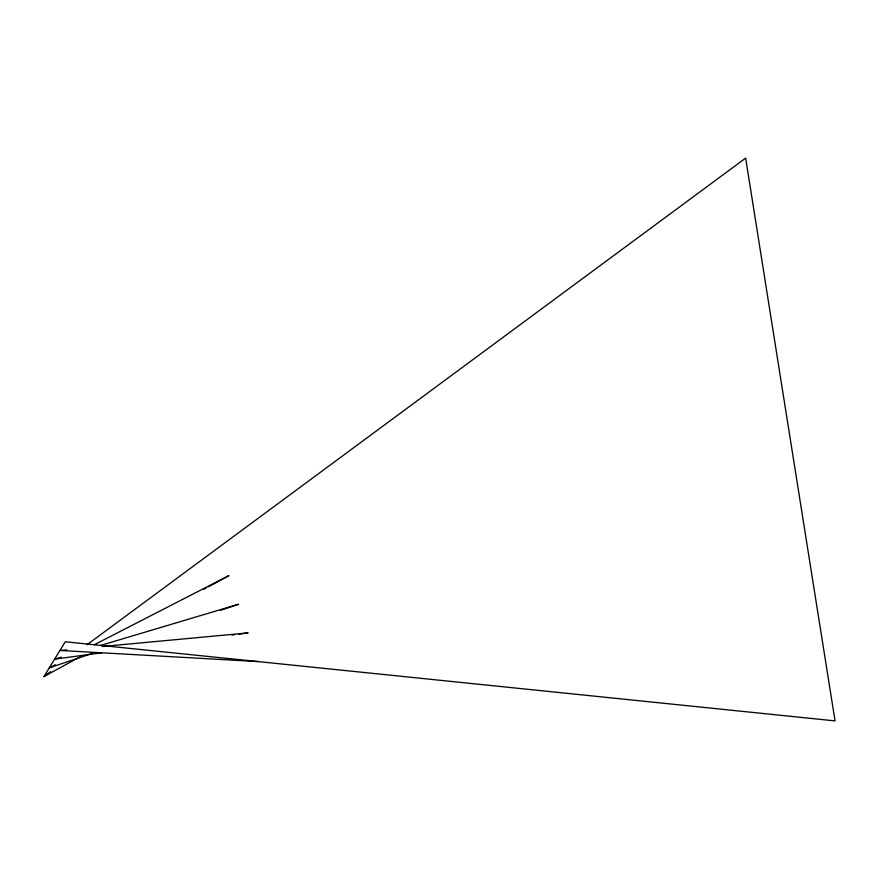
<?xml version="1.0" encoding="UTF-8"?>
<svg xmlns="http://www.w3.org/2000/svg" width="879" height="879" viewBox="0 0 879 879"><rect width="100%" height="100%" fill="white"/><g stroke="black" fill="none" stroke-linecap="round" stroke-linejoin="round"><path stroke-width="1.32" d="M79.989 656.888L43.95 676.555L65.277 641.769L835.05 720.89L745.645 158.11L86.977 644.757M43.95 676.555L50.564 671.666M203.73 589.359L206.136 588.051M208.532 586.743L228.958 575.591L94.196 644.79M55.355 664.744L49.279 667.853L92.064 653.482M220.398 610.345L238.55 604.247L100.591 645.428M61.178 657.195L54.608 659.162L101.975 652.734M231.891 635.099L234.594 634.737M238.659 634.177L248.131 632.891L102.217 646.515M66.76 649.823L59.937 650.46L257.712 661.546"/></g></svg>
